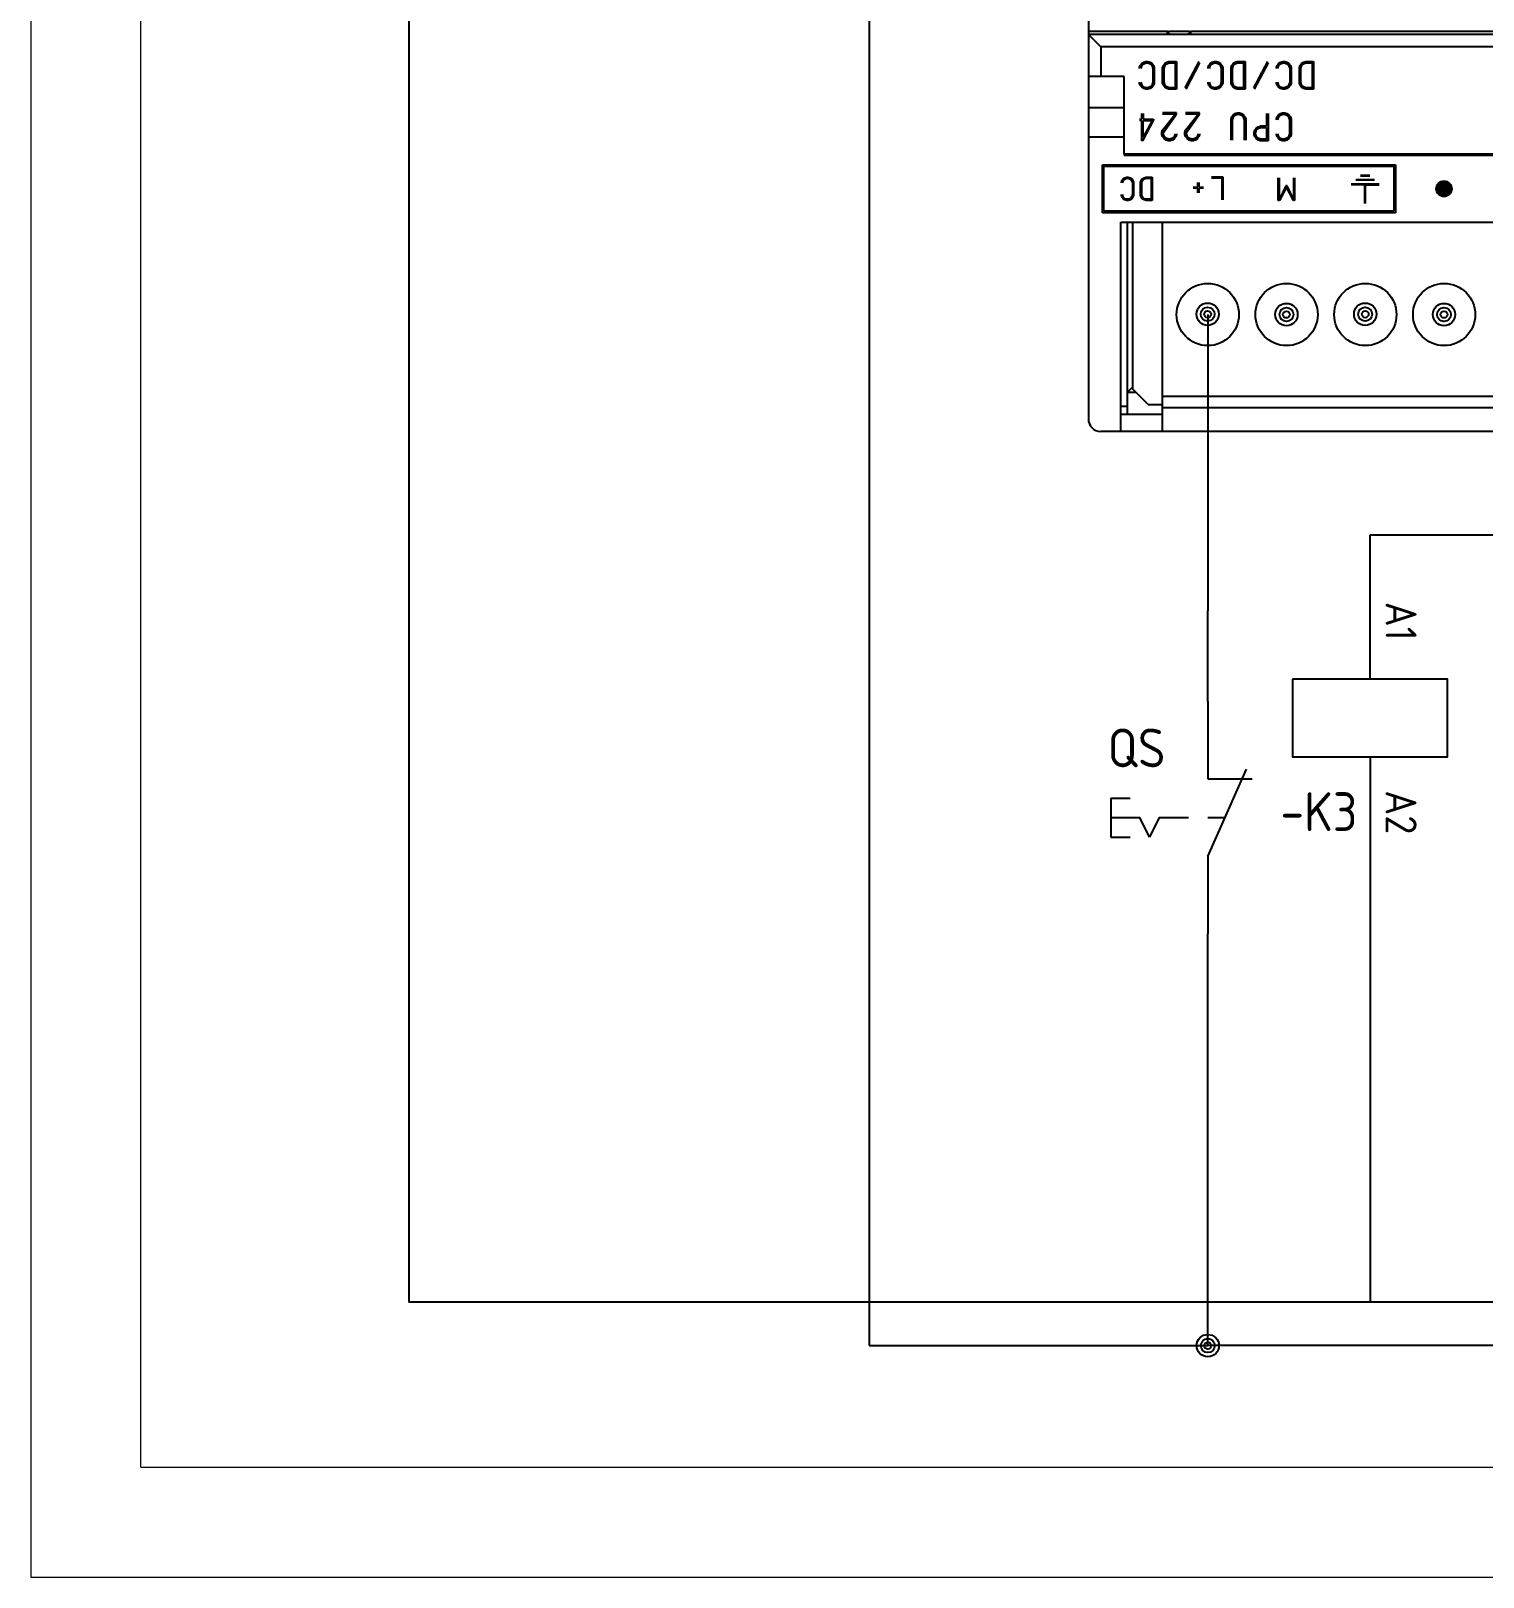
# Model space of a CAD drawing. Header units: millimetres. Extents: x 54 to 474, y 45 to 343.
# Drawn here: x 54.4 to 148, y 45.2 to 144.9 of the extents above; entities that cross this region are included whole.
import ezdxf
from ezdxf.enums import TextEntityAlignment as Align

# ---------------------------------------------------------------- set-up
doc = ezdxf.new("R2010")
doc.units = ezdxf.units.MM
for name, color, linetype in [('0005LEVEL_0', 7, 'Continuous'), ('0005LEVEL_1', 7, 'Continuous'), ('8_ALL_NOTES_BALLOONS_SYMBOLS_GT', 7, 'Continuous'), ('SYMS', 7, 'Continuous'), ('TAGS', 150, 'Continuous'), ('TERMS', 123, 'Continuous'), ('WIRES', 7, 'Continuous')]:
    doc.layers.add(name, color=color, linetype=linetype)
for name, color, linetype, lineweight in [('ALZADO_COTAS_DE_LAS_PLANTAS', 7, 'Continuous', 0), ('G-ANNO-TTLB', 7, 'Continuous', 9), ('G-ANNO-TTLB-THIN', 7, 'Continuous', 9)]:
    doc.layers.add(name, color=color, linetype=linetype, lineweight=lineweight)
doc.styles.add('WD_IEC', font='isocp2.shx', dxfattribs={"width": 0.9, "height": 4})

# ---------------------------------------------------------------- blocks, each defined once
blk = doc.blocks.new('VPB12L')
for p, q in [((0, 7.5), (0, 2.5)), ((0, -2.5), (2.5, 3.125)), ((0, 2.5), (2.8678, 2.5)), ((-6.25, 1.25), (-6.25, -1.25)), ((-6.25, 1.25), (-5, 1.25)), ((-6.25, 0), (-4.375, 0)), ((-3.75, -1.25), (-4.375, 0)), ((-3.125, 0), (-3.75, -1.25)), ((-3.125, 0), (-1.25, 0)), ((0, 0), (1.1111, 0)), ((-6.25, -1.25), (-5, -1.25)), ((0, -2.5), (0, -7.5))]:
    blk.add_line(p, q)
at = {"style": 'WD_IEC'}
for tag, p in [('INST', (-8, 10.25)), ('LOC', (-8, 6.75)), ('TAG1', (-8, 3.25)), ('DESC1', (-8, -10.35)), ('DESC2', (-8, -13.85)), ('DESC3', (-8, -17.35))]:
    blk.add_attdef(tag, text='', height=2.5, dxfattribs=at).set_placement(p, align=Align.RIGHT)
blk.add_attdef('TERM01', text='', height=2, rotation=90, dxfattribs=at).set_placement((-1, 7.5), align=Align.RIGHT)
at = {"style": 'WD_IEC', "flags": 1}
for tag, p, height in [('X2TERM01', (0, 7.5), 0.32), ('CONTACT', (0.5, 4.5), 1), ('COMMON', (1.75, 3.25), 1), ('X1LINK', (1.5, 0), 0.32), ('ASSYCODE', (1, -4), 1), ('FAMILY', (1, -5.5), 1), ('CATDESC', (1, -7), 1), ('X8TERM02', (0, -7.5), 0.32)]:
    blk.add_attdef(tag, p, '', height=height, dxfattribs=at)
at = {"style": 'WD_IEC', "flags": 9}
for tag, p in [('MFG', (-8.5, -0.25)), ('CAT', (-8.5, -2.75))]:
    blk.add_attdef(tag, text='', height=1.5, dxfattribs=at).set_placement(p, align=Align.RIGHT)
at = {"style": 'WD_IEC'}
blk.add_attdef('TERM02', (-1, -7.5), '', height=2, rotation=90, dxfattribs=at)
at = {"lineweight": 15, "style": 'WD_IEC'}
blk.add_attdef('XREF', text='', height=2.5, dxfattribs=at).set_placement((-8, -6.35), align=Align.RIGHT)
blk = doc.blocks.new('HCR1')
for p, q in [((-2.5, 0), (-7.5, 0)), ((2.5, 0), (7.5, 0))]:
    blk.add_line(p, q)
blk.add_lwpolyline([(-2.5, -5), (2.5, -5), (2.5, 5), (-2.5, 5)], close=True)
at = {"style": 'WD_IEC'}
for tag, p in [('INST', (-2.5, 13.625)), ('LOC', (-2.5, 10.125)), ('TAG1', (-2.5, 6.625)), ('DESC1', (-2.5, -10)), ('DESC2', (-2.5, -13.5)), ('DESC3', (-2.5, -17))]:
    blk.add_attdef(tag, text='', height=2.5, dxfattribs=at).set_placement(p, align=Align.RIGHT)
for tag, p, height, flags in [('MFG', (4.917, 12.122), 1.5, 9), ('CAT', (4.917, 9.622), 1.5, 9), ('X2LINK', (0, 5), 0.32, 1), ('TERM01', (-7.5, 1), 2, 8), ('X4TERM01', (-7.5, 0), 0.32, 1), ('X1TERM02', (7.5, 0), 0.32, 1), ('ASSYCODE', (3.5, -1.5), 1, 1), ('FAMILY', (3.5, -3), 1, 1), ('CATDESC', (3.5, -4.5), 1, 1), ('X8LINK', (0, -5), 0.32, 1)]:
    blk.add_attdef(tag, p, '', height=height, dxfattribs=dict(at, flags=flags))
at = {"style": 'WD_IEC', "flags": 8}
blk.add_attdef('TERM02', text='', height=2, dxfattribs=at).set_placement((7.5, 1), align=Align.RIGHT)
at = {"lineweight": 15, "style": 'WD_IEC'}
for tag, p in [('NO', (26.25, 0)), ('NC', (26.25, -4))]:
    blk.add_attdef(tag, text='', height=2.5, dxfattribs=at).set_placement(p, align=Align.RIGHT)
for tag, p in [('XREFNO', (27.75, 0)), ('XREFNC', (27.75, -4))]:
    blk.add_attdef(tag, p, '', height=2.5, dxfattribs=at)
blk = doc.blocks.new('WDDOT')
for radius in [0.72, 0.449, 0.223]:
    blk.add_circle((0, 0), radius)

msp = doc.modelspace()

# ---------------------------------------------------------------- linework, layer by layer
for p, q in [((78.757, 175.36), (78.757, 62.883)), ((108.44, 175.36), (108.44, 60.091)), ((130.27, 126.584), (130.27, 107.473)), ((140.734, 108.064), (140.734, 112.381)), ((140.734, 112.381), (160.069, 112.381)), ((140.734, 93.064), (140.734, 62.883)), ((130.27, 60.091), (130.27, 80.712)), ((262.599, 62.883), (78.757, 62.883)), ((108.44, 60.091), (130.27, 60.091)), ((266.105, 60.091), (130.27, 60.091))]:
    msp.add_line(p, q)
at = {"layer": '0005LEVEL_0', "linetype": 'Continuous'}
for p, q in [((125.876, 142.504), (125.921, 142.639)), ((125.921, 142.639), (126.011, 142.774)), ((125.966, 142.459), (126.011, 142.594)), ((126.011, 142.774), (126.146, 142.864)), ((126.011, 142.594), (126.056, 142.684)), ((126.056, 142.684), (126.101, 142.729)), ((126.101, 142.729), (126.191, 142.774)), ((126.146, 142.864), (126.281, 142.909)), ((126.191, 142.774), (126.326, 142.819)), ((126.281, 142.909), (126.416, 142.909)), ((126.326, 142.819), (126.371, 142.819)), ((126.371, 142.819), (126.506, 142.774)), ((126.416, 142.909), (126.551, 142.864)), ((126.506, 142.774), (126.596, 142.729)), ((126.551, 142.864), (126.686, 142.774)), ((126.596, 142.729), (126.641, 142.684)), ((126.641, 142.684), (126.686, 142.594)), ((126.686, 142.774), (126.776, 142.639)), ((126.686, 142.594), (126.731, 142.459)), ((126.776, 142.639), (126.821, 142.504)), ((127.361, 142.504), (127.406, 142.639)), ((127.406, 142.639), (127.496, 142.774)), ((127.451, 142.459), (127.496, 142.594)), ((127.496, 142.774), (127.631, 142.864)), ((127.496, 142.594), (127.541, 142.684)), ((127.541, 142.684), (127.586, 142.729)), ((127.586, 142.729), (127.676, 142.774)), ((127.631, 142.864), (127.766, 142.909)), ((127.676, 142.774), (127.811, 142.819)), ((127.766, 142.909), (128.261, 142.909)), ((127.811, 142.819), (128.171, 142.819)), ((128.171, 142.819), (128.171, 141.199)), ((128.261, 142.909), (128.261, 141.109)), ((129.701, 142.909), (128.801, 141.199)), ((129.746, 142.819), (128.846, 141.109)), ((130.286, 142.504), (130.331, 142.639)), ((130.331, 142.639), (130.421, 142.774)), ((130.376, 142.459), (130.421, 142.594)), ((130.421, 142.774), (130.556, 142.864)), ((130.421, 142.594), (130.466, 142.684)), ((130.466, 142.684), (130.511, 142.729)), ((130.511, 142.729), (130.601, 142.774)), ((130.556, 142.864), (130.691, 142.909)), ((130.601, 142.774), (130.736, 142.819)), ((130.691, 142.909), (130.826, 142.909)), ((130.736, 142.819), (130.781, 142.819)), ((130.781, 142.819), (130.916, 142.774)), ((130.826, 142.909), (130.961, 142.864)), ((130.916, 142.774), (131.006, 142.729)), ((130.961, 142.864), (131.096, 142.774)), ((131.006, 142.729), (131.051, 142.684)), ((131.051, 142.684), (131.096, 142.594)), ((131.096, 142.774), (131.186, 142.639)), ((131.096, 142.594), (131.141, 142.459)), ((131.186, 142.639), (131.231, 142.504)), ((131.771, 142.504), (131.816, 142.639)), ((131.816, 142.639), (131.906, 142.774)), ((131.861, 142.459), (131.906, 142.594)), ((131.906, 142.774), (132.041, 142.864)), ((131.906, 142.594), (131.951, 142.684)), ((131.951, 142.684), (131.996, 142.729)), ((131.996, 142.729), (132.086, 142.774)), ((132.041, 142.864), (132.176, 142.909)), ((132.086, 142.774), (132.221, 142.819)), ((132.176, 142.909), (132.671, 142.909)), ((132.221, 142.819), (132.581, 142.819)), ((132.581, 142.819), (132.581, 141.199)), ((132.671, 142.909), (132.671, 141.109)), ((134.111, 142.909), (133.211, 141.199)), ((134.156, 142.819), (133.256, 141.109)), ((134.696, 142.504), (134.741, 142.639)), ((134.741, 142.639), (134.831, 142.774)), ((134.786, 142.459), (134.831, 142.594)), ((134.831, 142.774), (134.966, 142.864)), ((134.831, 142.594), (134.876, 142.684)), ((134.876, 142.684), (134.921, 142.729)), ((134.921, 142.729), (135.011, 142.774)), ((134.966, 142.864), (135.101, 142.909)), ((135.011, 142.774), (135.146, 142.819)), ((135.101, 142.909), (135.236, 142.909)), ((135.146, 142.819), (135.191, 142.819)), ((135.191, 142.819), (135.326, 142.774)), ((135.236, 142.909), (135.371, 142.864)), ((135.326, 142.774), (135.416, 142.729)), ((135.371, 142.864), (135.506, 142.774)), ((135.416, 142.729), (135.461, 142.684)), ((135.461, 142.684), (135.506, 142.594)), ((135.506, 142.774), (135.596, 142.639)), ((135.506, 142.594), (135.551, 142.459)), ((135.596, 142.639), (135.641, 142.504)), ((136.181, 142.504), (136.226, 142.639)), ((136.226, 142.639), (136.316, 142.774)), ((136.271, 142.459), (136.316, 142.594)), ((136.316, 142.774), (136.451, 142.864)), ((136.316, 142.594), (136.361, 142.684)), ((136.361, 142.684), (136.406, 142.729)), ((136.406, 142.729), (136.496, 142.774)), ((136.451, 142.864), (136.586, 142.909)), ((136.496, 142.774), (136.631, 142.819)), ((136.586, 142.909), (137.081, 142.909)), ((136.631, 142.819), (136.991, 142.819)), ((136.991, 142.819), (136.991, 141.199)), ((137.081, 142.909), (137.081, 141.109)), ((125.876, 142.459), (125.876, 142.504)), ((126.731, 142.459), (126.731, 141.559)), ((126.821, 142.504), (126.821, 141.514)), ((127.361, 141.514), (127.361, 142.504)), ((127.451, 141.559), (127.451, 142.459)), ((130.286, 142.459), (130.286, 142.504)), ((131.141, 142.459), (131.141, 141.559)), ((131.231, 142.504), (131.231, 141.514)), ((131.771, 141.514), (131.771, 142.504)), ((131.861, 141.559), (131.861, 142.459)), ((134.696, 142.459), (134.696, 142.504)), ((135.551, 142.459), (135.551, 141.559)), ((135.641, 142.504), (135.641, 141.514)), ((136.181, 141.514), (136.181, 142.504)), ((136.271, 141.559), (136.271, 142.459)), ((125.876, 141.514), (125.876, 141.559)), ((125.921, 141.379), (125.876, 141.514)), ((126.011, 141.244), (125.921, 141.379)), ((126.011, 141.424), (125.966, 141.559)), ((126.056, 141.334), (126.011, 141.424)), ((126.146, 141.154), (126.011, 141.244)), ((126.146, 141.244), (126.056, 141.334)), ((126.326, 141.199), (126.146, 141.244)), ((126.281, 141.109), (126.146, 141.154)), ((126.416, 141.109), (126.281, 141.109)), ((126.371, 141.199), (126.326, 141.199)), ((126.506, 141.244), (126.371, 141.199)), ((126.551, 141.154), (126.416, 141.109)), ((126.596, 141.289), (126.506, 141.244)), ((126.686, 141.244), (126.551, 141.154)), ((126.641, 141.334), (126.596, 141.289)), ((126.686, 141.424), (126.641, 141.334)), ((126.731, 141.559), (126.686, 141.424)), ((126.776, 141.379), (126.686, 141.244)), ((126.821, 141.514), (126.776, 141.379)), ((127.406, 141.379), (127.361, 141.514)), ((127.496, 141.244), (127.406, 141.379)), ((127.496, 141.424), (127.451, 141.559)), ((127.541, 141.334), (127.496, 141.424)), ((127.631, 141.154), (127.496, 141.244)), ((127.586, 141.289), (127.541, 141.334)), ((127.676, 141.244), (127.586, 141.289)), ((127.766, 141.109), (127.631, 141.154)), ((127.811, 141.199), (127.676, 141.244)), ((128.261, 141.109), (127.766, 141.109)), ((128.171, 141.199), (127.811, 141.199)), ((130.286, 141.514), (130.286, 141.559)), ((130.331, 141.379), (130.286, 141.514)), ((130.421, 141.244), (130.331, 141.379)), ((130.421, 141.424), (130.376, 141.559)), ((130.466, 141.334), (130.421, 141.424)), ((130.556, 141.154), (130.421, 141.244)), ((130.556, 141.244), (130.466, 141.334)), ((130.736, 141.199), (130.556, 141.244)), ((130.691, 141.109), (130.556, 141.154)), ((130.826, 141.109), (130.691, 141.109)), ((130.781, 141.199), (130.736, 141.199)), ((130.916, 141.244), (130.781, 141.199)), ((130.961, 141.154), (130.826, 141.109)), ((131.006, 141.289), (130.916, 141.244)), ((131.096, 141.244), (130.961, 141.154)), ((131.051, 141.334), (131.006, 141.289)), ((131.096, 141.424), (131.051, 141.334)), ((131.141, 141.559), (131.096, 141.424)), ((131.186, 141.379), (131.096, 141.244)), ((131.231, 141.514), (131.186, 141.379)), ((131.816, 141.379), (131.771, 141.514)), ((131.906, 141.244), (131.816, 141.379)), ((131.906, 141.424), (131.861, 141.559)), ((131.951, 141.334), (131.906, 141.424)), ((132.041, 141.154), (131.906, 141.244)), ((131.996, 141.289), (131.951, 141.334)), ((132.086, 141.244), (131.996, 141.289)), ((132.176, 141.109), (132.041, 141.154)), ((132.221, 141.199), (132.086, 141.244)), ((132.671, 141.109), (132.176, 141.109)), ((132.581, 141.199), (132.221, 141.199)), ((134.696, 141.514), (134.696, 141.559)), ((134.741, 141.379), (134.696, 141.514)), ((134.831, 141.244), (134.741, 141.379)), ((134.831, 141.424), (134.786, 141.559)), ((134.876, 141.334), (134.831, 141.424)), ((134.966, 141.154), (134.831, 141.244)), ((134.966, 141.244), (134.876, 141.334)), ((135.146, 141.199), (134.966, 141.244)), ((135.101, 141.109), (134.966, 141.154)), ((135.236, 141.109), (135.101, 141.109)), ((135.191, 141.199), (135.146, 141.199)), ((135.326, 141.244), (135.191, 141.199)), ((135.371, 141.154), (135.236, 141.109)), ((135.416, 141.289), (135.326, 141.244)), ((135.506, 141.244), (135.371, 141.154)), ((135.461, 141.334), (135.416, 141.289)), ((135.506, 141.424), (135.461, 141.334)), ((135.551, 141.559), (135.506, 141.424)), ((135.596, 141.379), (135.506, 141.244)), ((135.641, 141.514), (135.596, 141.379)), ((136.226, 141.379), (136.181, 141.514)), ((136.316, 141.244), (136.226, 141.379)), ((136.316, 141.424), (136.271, 141.559)), ((136.361, 141.334), (136.316, 141.424)), ((136.451, 141.154), (136.316, 141.244)), ((136.406, 141.289), (136.361, 141.334)), ((136.496, 141.244), (136.406, 141.289)), ((136.586, 141.109), (136.451, 141.154)), ((136.631, 141.199), (136.496, 141.244)), ((137.081, 141.109), (136.586, 141.109)), ((136.991, 141.199), (136.631, 141.199)), ((128.259, 139.592), (127.359, 139.592)), ((128.259, 139.502), (128.259, 139.592)), ((129.744, 139.592), (128.844, 139.592)), ((129.744, 139.502), (129.744, 139.592)), ((132.039, 139.547), (132.174, 139.592)), ((132.174, 139.592), (132.309, 139.592)), ((132.309, 139.592), (132.444, 139.547)), ((134.964, 139.547), (135.099, 139.592)), ((135.099, 139.592), (135.234, 139.592)), ((135.234, 139.592), (135.369, 139.547)), ((125.874, 139.187), (126.009, 139.187)), ((126.009, 139.097), (125.874, 139.097)), ((126.009, 139.187), (126.009, 139.547)), ((126.009, 137.792), (126.009, 139.097)), ((126.774, 139.142), (126.054, 137.792)), ((126.099, 139.547), (126.099, 139.187)), ((126.099, 139.187), (126.774, 139.187)), ((126.684, 139.097), (126.099, 138.017)), ((126.099, 138.017), (126.099, 139.097)), ((126.099, 139.097), (126.684, 139.097)), ((126.774, 139.187), (126.774, 139.142)), ((127.359, 138.467), (128.169, 139.502)), ((128.169, 139.502), (127.359, 139.502)), ((127.449, 138.377), (128.259, 139.502)), ((128.844, 138.467), (129.654, 139.502)), ((129.654, 139.502), (128.844, 139.502)), ((128.934, 138.377), (129.744, 139.502)), ((131.769, 139.187), (131.814, 139.322)), ((131.769, 137.837), (131.769, 139.187)), ((131.814, 139.322), (131.904, 139.457)), ((131.859, 139.142), (131.904, 139.277)), ((131.859, 137.837), (131.859, 139.142)), ((131.904, 139.457), (132.039, 139.547)), ((131.904, 139.277), (131.949, 139.367)), ((131.949, 139.367), (131.994, 139.412)), ((131.994, 139.412), (132.084, 139.457)), ((132.084, 139.457), (132.219, 139.502)), ((132.219, 139.502), (132.264, 139.502)), ((132.264, 139.502), (132.399, 139.457)), ((132.399, 139.457), (132.489, 139.412)), ((132.444, 139.547), (132.579, 139.457)), ((132.489, 139.412), (132.534, 139.367)), ((132.534, 139.367), (132.579, 139.277)), ((132.579, 139.457), (132.669, 139.322)), ((132.579, 139.277), (132.624, 139.142)), ((132.624, 139.142), (132.624, 137.837)), ((132.669, 139.322), (132.714, 139.187)), ((132.714, 139.187), (132.714, 137.837)), ((133.299, 138.467), (133.389, 138.602)), ((133.389, 138.602), (133.524, 138.692)), ((133.479, 138.557), (133.569, 138.602)), ((133.524, 138.692), (133.659, 138.737)), ((133.569, 138.602), (133.704, 138.647)), ((134.064, 138.737), (133.659, 138.737)), ((133.704, 138.647), (134.064, 138.647)), ((134.064, 139.547), (134.064, 138.737)), ((134.064, 138.647), (134.064, 137.882)), ((134.154, 139.547), (134.154, 137.792)), ((134.694, 139.187), (134.739, 139.322)), ((134.694, 139.142), (134.694, 139.187)), ((134.739, 139.322), (134.829, 139.457)), ((134.784, 139.142), (134.829, 139.277)), ((134.829, 139.457), (134.964, 139.547)), ((134.829, 139.277), (134.874, 139.367)), ((134.874, 139.367), (134.919, 139.412)), ((134.919, 139.412), (135.009, 139.457)), ((135.009, 139.457), (135.144, 139.502)), ((135.144, 139.502), (135.189, 139.502)), ((135.189, 139.502), (135.324, 139.457)), ((135.324, 139.457), (135.414, 139.412)), ((135.369, 139.547), (135.504, 139.457)), ((135.414, 139.412), (135.459, 139.367)), ((135.459, 139.367), (135.504, 139.277)), ((135.504, 139.457), (135.594, 139.322)), ((135.504, 139.277), (135.549, 139.142)), ((135.549, 139.142), (135.549, 138.242)), ((135.594, 139.322), (135.639, 139.187)), ((135.639, 139.187), (135.639, 138.197)), ((126.054, 137.792), (126.009, 137.792)), ((127.314, 138.332), (127.359, 138.467)), ((127.314, 138.197), (127.314, 138.332)), ((127.359, 138.062), (127.314, 138.197)), ((127.449, 137.927), (127.359, 138.062)), ((127.404, 138.287), (127.449, 138.377)), ((127.404, 138.242), (127.404, 138.287)), ((127.449, 138.107), (127.404, 138.242)), ((127.494, 138.017), (127.449, 138.107)), ((127.584, 137.837), (127.449, 137.927)), ((127.539, 137.972), (127.494, 138.017)), ((127.629, 137.927), (127.539, 137.972)), ((127.719, 137.792), (127.584, 137.837)), ((127.764, 137.882), (127.629, 137.927)), ((127.854, 137.792), (127.719, 137.792)), ((127.809, 137.882), (127.764, 137.882)), ((127.944, 137.927), (127.809, 137.882)), ((127.989, 137.837), (127.854, 137.792)), ((128.034, 137.972), (127.944, 137.927)), ((128.124, 137.927), (127.989, 137.837)), ((128.079, 138.017), (128.034, 137.972)), ((128.124, 138.107), (128.079, 138.017)), ((128.169, 138.242), (128.124, 138.107)), ((128.214, 138.062), (128.124, 137.927)), ((128.259, 138.197), (128.214, 138.062)), ((128.259, 138.242), (128.259, 138.197)), ((128.799, 138.332), (128.844, 138.467)), ((128.799, 138.197), (128.799, 138.332)), ((128.844, 138.062), (128.799, 138.197)), ((128.934, 137.927), (128.844, 138.062)), ((128.889, 138.287), (128.934, 138.377)), ((128.889, 138.242), (128.889, 138.287)), ((128.934, 138.107), (128.889, 138.242)), ((128.979, 138.017), (128.934, 138.107)), ((129.069, 137.837), (128.934, 137.927)), ((129.024, 137.972), (128.979, 138.017)), ((129.114, 137.927), (129.024, 137.972)), ((129.204, 137.792), (129.069, 137.837)), ((129.249, 137.882), (129.114, 137.927)), ((129.339, 137.792), (129.204, 137.792)), ((129.294, 137.882), (129.249, 137.882)), ((129.429, 137.927), (129.294, 137.882)), ((129.474, 137.837), (129.339, 137.792)), ((129.519, 137.972), (129.429, 137.927)), ((129.609, 137.927), (129.474, 137.837)), ((129.564, 138.017), (129.519, 137.972)), ((129.609, 138.107), (129.564, 138.017)), ((129.654, 138.242), (129.609, 138.107)), ((129.699, 138.062), (129.609, 137.927)), ((129.744, 138.197), (129.699, 138.062)), ((129.744, 138.242), (129.744, 138.197)), ((133.254, 138.332), (133.299, 138.467)), ((133.254, 138.197), (133.254, 138.332)), ((133.299, 138.062), (133.254, 138.197)), ((133.389, 137.927), (133.299, 138.062)), ((133.344, 138.287), (133.389, 138.422)), ((133.344, 138.242), (133.344, 138.287)), ((133.389, 138.107), (133.344, 138.242)), ((133.389, 138.422), (133.434, 138.512)), ((133.434, 138.017), (133.389, 138.107)), ((133.524, 137.837), (133.389, 137.927)), ((133.434, 138.512), (133.479, 138.557)), ((133.479, 137.972), (133.434, 138.017)), ((133.569, 137.927), (133.479, 137.972)), ((133.659, 137.792), (133.524, 137.837)), ((133.704, 137.882), (133.569, 137.927)), ((134.154, 137.792), (133.659, 137.792)), ((134.064, 137.882), (133.704, 137.882)), ((134.694, 138.197), (134.694, 138.242)), ((134.739, 138.062), (134.694, 138.197)), ((134.829, 137.927), (134.739, 138.062)), ((134.829, 138.107), (134.784, 138.242)), ((134.874, 138.017), (134.829, 138.107)), ((134.964, 137.837), (134.829, 137.927)), ((134.964, 137.927), (134.874, 138.017)), ((135.144, 137.882), (134.964, 137.927)), ((135.099, 137.792), (134.964, 137.837)), ((135.234, 137.792), (135.099, 137.792)), ((135.189, 137.882), (135.144, 137.882)), ((135.324, 137.927), (135.189, 137.882)), ((135.369, 137.837), (135.234, 137.792)), ((135.414, 137.972), (135.324, 137.927)), ((135.504, 137.927), (135.369, 137.837)), ((135.459, 138.017), (135.414, 137.972)), ((135.504, 138.107), (135.459, 138.017)), ((135.549, 138.242), (135.504, 138.107)), ((135.594, 138.062), (135.504, 137.927)), ((135.639, 138.197), (135.594, 138.062))]:
    msp.add_line(p, q, dxfattribs=at)
at = {"layer": '0005LEVEL_1', "linetype": 'Continuous'}
for p, q in [((123.474, 133.142), (123.474, 136.242)), ((123.474, 136.242), (142.374, 136.242)), ((123.574, 133.242), (123.574, 136.142)), ((123.574, 136.142), (142.274, 136.142)), ((142.274, 136.142), (142.274, 133.242)), ((142.374, 136.242), (142.374, 133.142)), ((124.697, 135.105), (124.735, 135.217)), ((124.697, 135.067), (124.697, 135.105)), ((124.735, 135.217), (124.81, 135.33)), ((124.772, 135.067), (124.81, 135.18)), ((124.81, 135.33), (124.922, 135.405)), ((124.81, 135.18), (124.847, 135.255)), ((124.847, 135.255), (124.885, 135.292)), ((124.885, 135.292), (124.96, 135.33)), ((124.922, 135.405), (125.035, 135.442)), ((124.96, 135.33), (125.072, 135.367)), ((125.035, 135.442), (125.147, 135.442)), ((125.072, 135.367), (125.11, 135.367)), ((125.11, 135.367), (125.222, 135.33)), ((125.147, 135.442), (125.26, 135.405)), ((125.222, 135.33), (125.297, 135.292)), ((125.26, 135.405), (125.372, 135.33)), ((125.297, 135.292), (125.335, 135.255)), ((125.335, 135.255), (125.372, 135.18)), ((125.372, 135.33), (125.447, 135.217)), ((125.372, 135.18), (125.41, 135.067)), ((125.41, 135.067), (125.41, 134.317)), ((125.447, 135.217), (125.485, 135.105)), ((125.485, 135.105), (125.485, 134.28)), ((125.935, 135.105), (125.972, 135.217)), ((125.935, 134.28), (125.935, 135.105)), ((125.972, 135.217), (126.047, 135.33)), ((126.01, 135.067), (126.047, 135.18)), ((126.01, 134.317), (126.01, 135.067)), ((126.047, 135.33), (126.16, 135.405)), ((126.047, 135.18), (126.085, 135.255)), ((126.085, 135.255), (126.122, 135.292)), ((126.122, 135.292), (126.197, 135.33)), ((126.16, 135.405), (126.272, 135.442)), ((126.197, 135.33), (126.31, 135.367)), ((126.272, 135.442), (126.685, 135.442)), ((126.31, 135.367), (126.61, 135.367)), ((126.61, 135.367), (126.61, 134.017)), ((126.685, 135.442), (126.685, 133.942)), ((129.321, 134.805), (129.621, 134.805)), ((129.621, 134.73), (129.321, 134.73)), ((129.621, 134.805), (129.621, 135.105)), ((129.621, 134.43), (129.621, 134.73)), ((129.697, 135.105), (129.697, 134.805)), ((129.697, 134.805), (129.997, 134.805)), ((129.697, 134.73), (129.697, 134.43)), ((129.997, 134.73), (129.697, 134.73)), ((131.272, 135.442), (130.521, 135.442)), ((131.196, 135.367), (130.521, 135.367)), ((131.196, 133.98), (131.196, 135.367)), ((131.272, 133.98), (131.272, 135.442)), ((134.819, 133.942), (134.819, 135.405)), ((134.894, 134.017), (134.894, 135.405)), ((135.307, 134.88), (134.894, 134.017)), ((135.344, 134.805), (134.894, 133.942)), ((135.382, 134.88), (135.307, 134.88)), ((135.794, 133.942), (135.344, 134.805)), ((135.794, 134.017), (135.382, 134.88)), ((135.794, 135.405), (135.794, 134.017)), ((135.869, 135.405), (135.869, 133.942)), ((141.324, 134.98), (139.524, 134.98)), ((140.405, 134.952), (139.524, 134.952)), ((141.024, 135.273), (139.824, 135.273)), ((141.024, 135.244), (139.824, 135.244)), ((140.724, 135.542), (140.124, 135.542)), ((140.724, 135.513), (140.124, 135.513)), ((140.405, 133.752), (140.405, 134.952)), ((140.434, 133.752), (140.434, 134.952)), ((140.434, 134.952), (141.324, 134.952)), ((145.053, 134.894), (145.053, 134.49)), ((145.108, 134.984), (145.108, 134.4)), ((145.163, 135.039), (145.163, 134.345)), ((145.218, 135.094), (145.218, 134.29)), ((145.273, 135.131), (145.273, 134.253)), ((145.328, 135.146), (145.328, 134.238)), ((145.383, 135.161), (145.383, 134.223)), ((145.438, 135.176), (145.438, 134.208)), ((145.493, 135.19), (145.493, 134.194)), ((145.548, 135.179), (145.548, 134.205)), ((145.603, 135.164), (145.603, 134.22)), ((145.658, 135.149), (145.658, 134.235)), ((145.713, 135.135), (145.713, 134.249)), ((145.768, 135.106), (145.768, 134.278)), ((145.823, 135.051), (145.823, 134.333)), ((145.878, 134.996), (145.878, 134.388)), ((145.933, 134.938), (145.933, 134.446)), ((145.988, 134.733), (145.988, 134.651)), ((124.697, 134.28), (124.697, 134.317)), ((124.735, 134.167), (124.697, 134.28)), ((124.81, 134.055), (124.735, 134.167)), ((124.81, 134.205), (124.772, 134.317)), ((124.847, 134.13), (124.81, 134.205)), ((124.922, 133.98), (124.81, 134.055)), ((124.922, 134.055), (124.847, 134.13)), ((125.072, 134.017), (124.922, 134.055)), ((125.035, 133.942), (124.922, 133.98)), ((125.147, 133.942), (125.035, 133.942)), ((125.11, 134.017), (125.072, 134.017)), ((125.222, 134.055), (125.11, 134.017)), ((125.26, 133.98), (125.147, 133.942)), ((125.297, 134.092), (125.222, 134.055)), ((125.372, 134.055), (125.26, 133.98)), ((125.335, 134.13), (125.297, 134.092)), ((125.372, 134.205), (125.335, 134.13)), ((125.41, 134.317), (125.372, 134.205)), ((125.447, 134.167), (125.372, 134.055)), ((125.485, 134.28), (125.447, 134.167)), ((125.972, 134.167), (125.935, 134.28)), ((126.047, 134.055), (125.972, 134.167)), ((126.047, 134.205), (126.01, 134.317)), ((126.085, 134.13), (126.047, 134.205)), ((126.16, 133.98), (126.047, 134.055)), ((126.122, 134.092), (126.085, 134.13)), ((126.197, 134.055), (126.122, 134.092)), ((126.272, 133.942), (126.16, 133.98)), ((126.31, 134.017), (126.197, 134.055)), ((126.685, 133.942), (126.272, 133.942)), ((126.61, 134.017), (126.31, 134.017)), ((134.894, 133.942), (134.819, 133.942)), ((135.869, 133.942), (135.794, 133.942)), ((142.374, 133.142), (123.474, 133.142)), ((142.274, 133.242), (123.574, 133.242))]:
    msp.add_line(p, q, dxfattribs=at)
msp.add_circle((145.499, 134.692), 0.5, dxfattribs=at)
at = {"layer": '8_ALL_NOTES_BALLOONS_SYMBOLS_GT', "linetype": 'Continuous'}
for p, q in [((122.574, 206.242), (122.574, 119.842)), ((127.674, 144.842), (122.574, 144.842)), ((152.924, 144.642), (122.574, 144.642)), ((123.374, 143.842), (122.574, 144.642)), ((127.674, 144.842), (127.703, 144.846)), ((127.674, 144.642), (127.674, 144.842)), ((127.703, 144.846), (127.791, 144.849)), ((127.791, 144.849), (127.93, 144.852)), ((127.93, 144.852), (128.111, 144.854)), ((128.111, 144.854), (128.316, 144.855)), ((128.316, 144.855), (128.533, 144.855)), ((128.533, 144.855), (128.737, 144.854)), ((128.737, 144.854), (128.919, 144.852)), ((128.919, 144.852), (129.058, 144.849)), ((129.058, 144.849), (129.146, 144.846)), ((129.146, 144.846), (129.174, 144.842)), ((129.174, 144.642), (129.174, 144.842)), ((148.724, 144.842), (129.174, 144.842)), ((123.374, 143.842), (123.374, 141.942)), ((153.724, 143.842), (123.374, 143.842)), ((124.874, 141.942), (122.574, 141.942)), ((124.874, 136.942), (124.874, 141.942)), ((124.874, 139.909), (122.574, 139.909)), ((124.874, 138.015), (122.574, 138.015)), ((124.874, 136.942), (221.974, 136.942)), ((124.874, 136.927), (124.924, 136.927)), ((124.874, 136.851), (124.874, 136.91)), ((124.874, 136.91), (124.924, 136.91)), ((124.874, 136.851), (221.974, 136.851)), ((124.924, 136.942), (124.924, 136.91)), ((124.924, 136.927), (125.117, 136.926)), ((125.117, 136.911), (124.924, 136.91)), ((125.117, 136.926), (125.277, 136.924)), ((125.277, 136.913), (125.117, 136.911)), ((125.277, 136.924), (125.363, 136.92)), ((125.363, 136.917), (125.277, 136.913)), ((125.363, 136.92), (125.373, 136.919)), ((125.373, 136.919), (125.363, 136.917)), ((124.674, 119.042), (124.674, 132.542)), ((124.674, 132.542), (222.174, 132.542)), ((125.074, 132.542), (125.074, 120.142)), ((125.424, 132.542), (125.424, 121.792)), ((127.324, 132.542), (127.324, 119.066)), ((125.1, 121.568), (125.424, 121.892)), ((126.424, 120.792), (125.424, 121.792)), ((125.1, 120.142), (125.1, 121.568)), ((125.1, 121.568), (125.648, 121.568)), ((126.424, 120.792), (127.324, 120.792)), ((219.551, 121.301), (127.324, 121.301)), ((125.074, 120.642), (124.674, 120.642)), ((127.324, 120.142), (124.674, 120.142)), ((127.324, 120.59), (219.551, 120.59)), ((242.274, 119.042), (123.374, 119.042)), ((127.324, 119.066), (219.551, 119.066))]:
    msp.add_line(p, q, dxfattribs=at)
for centre in [(130.27, 126.584), (135.35, 126.584), (140.43, 126.584), (145.51, 126.584)]:
    msp.add_circle(centre, 2.007, dxfattribs=at)
for centre, radius, start, end in [((128.424, 145.345), 0.903, 213.85503, 231.62049), ((128.424, 145.345), 0.903, 308.37951, 326.14497), ((123.374, 119.842), 0.8, 180, 270)]:
    msp.add_arc(centre, radius, start, end, dxfattribs=at)
at = {"layer": 'ALZADO_COTAS_DE_LAS_PLANTAS'}
msp.add_lwpolyline([(61.473, 52.247), (61.473, 335.553)], dxfattribs=at)
at = {"layer": 'G-ANNO-TTLB'}
msp.add_line((61.473, 52.247), (467.308, 52.247), dxfattribs=at)
at = {"layer": 'G-ANNO-TTLB-THIN'}
for p, q in [((54.391, 342.635), (54.391, 45.165)), ((54.391, 45.165), (474.391, 45.165))]:
    msp.add_line(p, q, dxfattribs=at)
at = {"layer": 'WIRES'}
for p, q in [((130.27, 101.638), (130.27, 107.473)), ((130.27, 80.712), (130.27, 86.638))]:
    msp.add_line(p, q, dxfattribs=at)

# ---------------------------------------------------------------- block references
at = {"layer": 'SYMS'}
for p in [(130.261, 126.604), (135.341, 126.584), (140.421, 126.604), (145.501, 126.584), (130.27, 60.091)]:
    msp.add_blockref('WDDOT', p, dxfattribs=at)
ref = msp.add_blockref('HCR1', (140.734, 100.564), dxfattribs=dict(at, rotation=270))
ref.add_attrib('TERM02', 'A2', dxfattribs={"layer": 'TERMS', "height": 2, "rotation": 270, "style": 'WD_IEC', "flags": 8}).set_placement((141.734, 93.064), align=Align.RIGHT)
ref.add_attrib('TERM01', 'A1', (141.734, 108.064), dxfattribs={"layer": 'TERMS', "height": 2, "rotation": 270, "style": 'WD_IEC', "flags": 8})
ref.add_attrib('TAG1', '-K3', dxfattribs={"layer": 'TAGS', "height": 2.5, "style": 'WD_IEC'}).set_placement((134.951, 95.775), align=Align.TOP_LEFT)
ref = msp.add_blockref('VPB12L', (130.27, 94.138), dxfattribs=at)
ref.add_attrib('TAG1', 'QS', dxfattribs={"layer": 'TAGS', "height": 2.5, "style": 'WD_IEC'}).set_placement((127.54, 97.388), align=Align.RIGHT)

doc.saveas('drawing.dxf')
